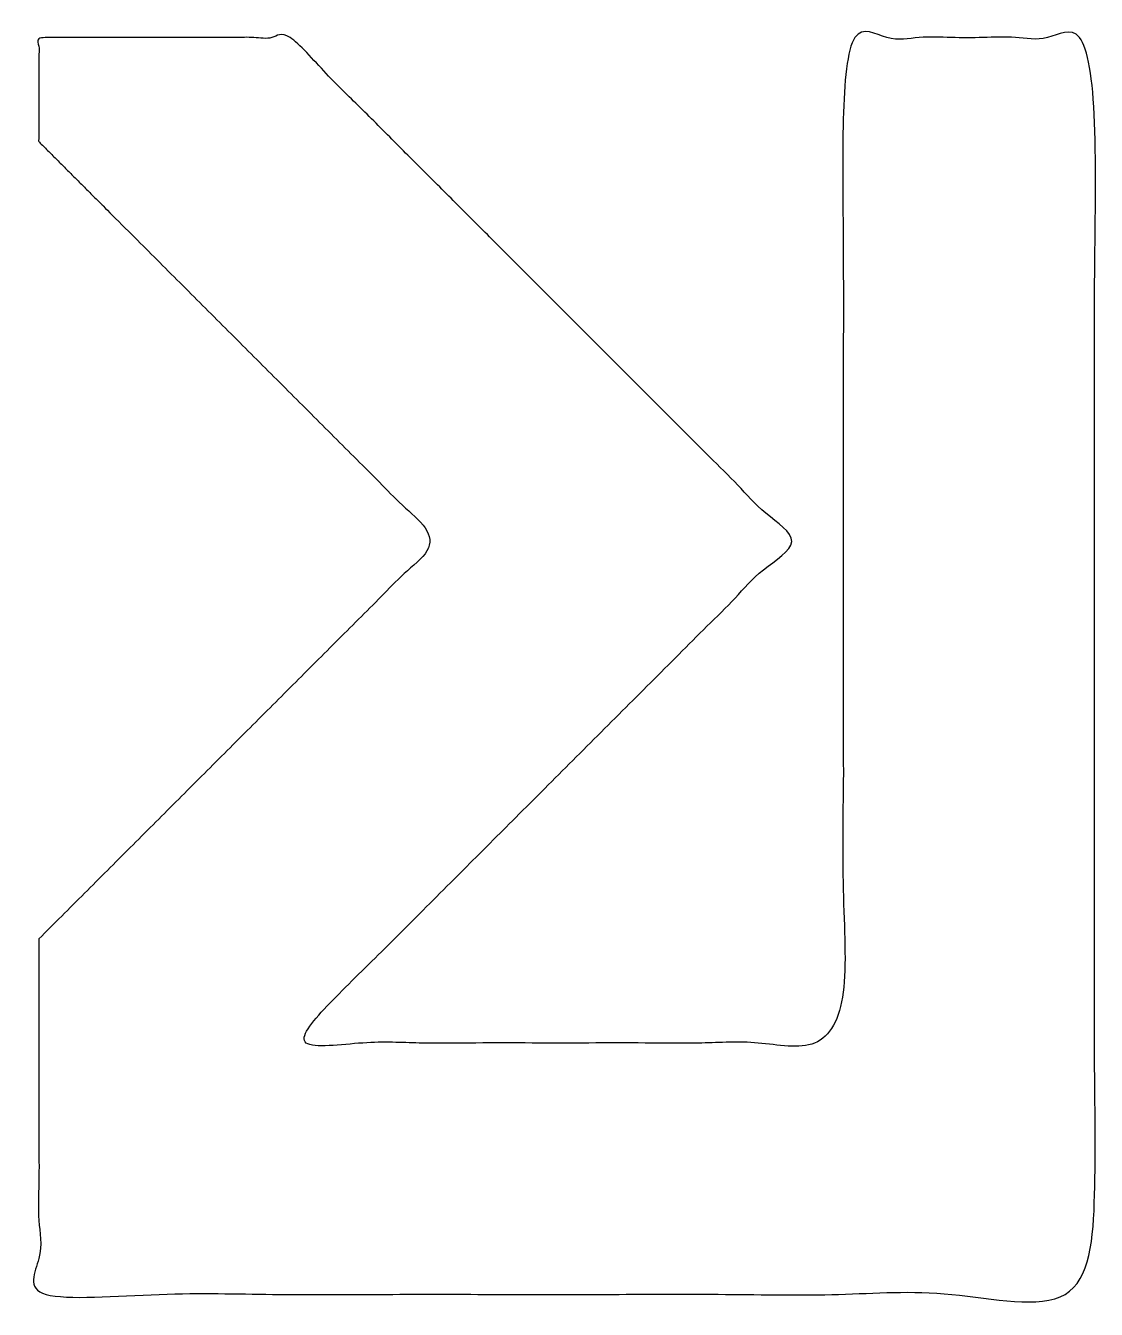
# Model space of a CAD drawing. Header units: millimetres. Extents: x -0.5 to 42.1, y -0.6 to 50.5.
import ezdxf

# ---------------------------------------------------------------- set-up
doc = ezdxf.new("R2010")
doc.units = ezdxf.units.MM
doc.header["$MEASUREMENT"] = 0
doc.layers.add('Default', color=18, linetype='Continuous', true_color=0x000000)

msp = doc.modelspace()

# ---------------------------------------------------------------- linework, layer by layer
at = {"layer": 'Default'}
msp.add_open_spline([(0, 14.142), (7.929, 22.071), (15.858, 30), (7.929, 37.929), (0, 45.858), (0, 47.929), (0, 50), (5, 50), (10, 50), (20, 40), (30, 30), (20, 20), (10, 10), (21, 10), (32, 10), (32, 30), (32, 50), (37, 50), (42, 50), (42, 25), (42, 0), (21, 0), (0, 0), (0, 7.071), (0, 14.142)], degree=2, knots=[0, 0, 0, 1, 1, 2, 2, 3, 3, 4, 4, 5, 5, 6, 6, 7, 7, 8, 8, 9, 9, 10, 10, 11, 11, 12, 12, 12], dxfattribs=at)

doc.saveas('drawing.dxf')
